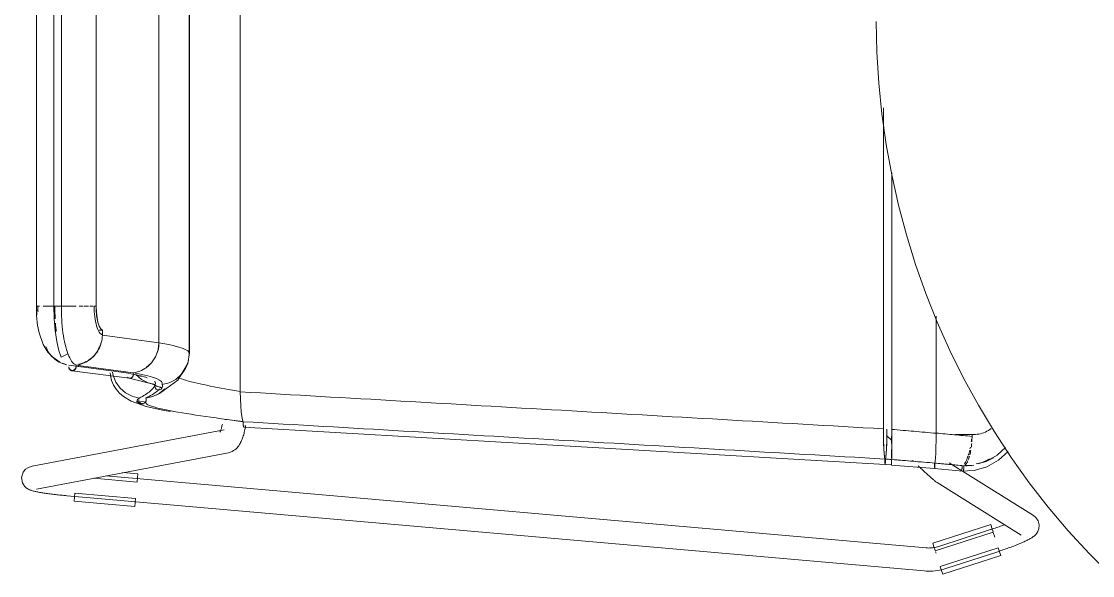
# Model space of a CAD drawing. Header units: millimetres. Extents: x 79795 to 317870, y -36033 to 97293.
# Drawn here: x 207955 to 208509, y 12019 to 12306 of the extents above; entities that cross this region are included whole.
import ezdxf

# ---------------------------------------------------------------- set-up
doc = ezdxf.new("R2010")
doc.units = ezdxf.units.MM
doc.header["$MEASUREMENT"] = 0
doc.layers.add('I-FURN', color=8, linetype='CONTINUOUS', lineweight=9)

msp = doc.modelspace()

# ---------------------------------------------------------------- linework, layer by layer
at = {"layer": 'I-FURN'}
for p, q in [((208068.3, 12497.27), (208068.3, 12113.87)), ((208068.3, 12113.87), (208068.3, 12497.27)), ((208041.8, 12477.97), (208041.8, 12133.18)), ((208041.8, 12133.18), (208041.8, 12477.97)), ((208026.2, 12471.93), (208026.2, 12139.22)), ((208026.2, 12139.22), (208026.2, 12471.93)), ((207962.83, 12453), (207962.83, 12158.15)), ((207971.87, 12453), (207971.87, 12158.15)), ((207975.83, 12158.15), (207975.83, 12453)), ((207993.67, 12453), (207993.67, 12158.15)), ((207993.73, 12158.15), (207993.73, 12453)), ((208041.95, 12133.72), (208041.95, 12438.52)), ((208397.34, 12305.57), (208397.66, 12289.58)), ((208397.66, 12289.58), (208398.62, 12273.61)), ((208398.62, 12273.61), (208400.21, 12257.69)), ((208401.03, 12260.89), (208401.03, 12094.62)), ((208401.03, 12094.62), (208401.03, 12260.89)), ((208400.21, 12257.69), (208402.45, 12241.85)), ((208402.45, 12241.85), (208405.31, 12226.11)), ((208405.31, 12226.11), (208408.8, 12210.49)), ((208405.35, 12227.19), (208405.35, 12094.36)), ((208405.35, 12094.36), (208405.35, 12227.19)), ((208408.8, 12210.49), (208412.91, 12195.03)), ((208412.91, 12195.03), (208417.64, 12179.75)), ((208417.64, 12179.75), (208422.98, 12164.66)), ((208422.98, 12164.66), (208428.91, 12149.81)), ((207962.83, 12158.15), (207962.94, 12153.12)), ((207962.83, 12158.15), (207963, 12158.15)), ((207964.32, 12158.15), (207962.85, 12158.15)), ((207968.93, 12158.15), (207966.35, 12158.15)), ((207969.09, 12158.15), (207972.11, 12158.15)), ((207972.11, 12158.15), (207969.1, 12158.15)), ((207971.87, 12158.15), (207971.96, 12151.61)), ((207971.87, 12158.15), (207971.94, 12158.15)), ((207975.72, 12158.15), (207971.87, 12158.15)), ((207971.94, 12158.15), (207972.14, 12158.15)), ((207972.14, 12158.15), (207972.44, 12158.15)), ((207972.44, 12158.15), (207972.83, 12158.15)), ((207972.83, 12158.15), (207973.28, 12158.15)), ((207973.28, 12158.15), (207973.78, 12158.15)), ((207973.78, 12158.15), (207974.27, 12158.15)), ((207974.27, 12158.15), (207974.75, 12158.15)), ((207974.75, 12158.15), (207975.17, 12158.15)), ((207975.17, 12158.15), (207975.5, 12158.15)), ((207975.5, 12158.15), (207975.72, 12158.15)), ((207975.8, 12158.15), (207979.61, 12158.15)), ((207979.62, 12158.15), (207975.8, 12158.15)), ((207983.37, 12158.15), (207979.81, 12158.15)), ((207986.84, 12158.15), (207985, 12158.15)), ((207989.82, 12158.15), (207987.36, 12158.15)), ((207992.15, 12158.15), (207990.41, 12158.15)), ((207993.84, 12155.11), (207993.73, 12158.15)), ((207994.16, 12152.26), (207993.84, 12155.11)), ((207962.94, 12153.12), (207963.45, 12148.3)), ((207963.45, 12148.3), (207964.24, 12144.26)), ((207971.96, 12151.61), (207972.45, 12145.48)), ((207994.67, 12149.77), (207994.16, 12152.26)), ((207995.34, 12147.78), (207994.67, 12149.77)), ((207996.13, 12146.43), (207995.34, 12147.78)), ((208428.32, 12092.42), (208428.32, 12152.97)), ((208428.32, 12152.97), (208428.32, 12092.42)), ((208428.91, 12149.81), (208435.44, 12135.2)), ((207964.24, 12144.26), (207966.37, 12138.21)), ((207972.45, 12145.48), (207973.3, 12139.86)), ((207995.33, 12145.79), (207996.99, 12145.79)), ((207995.33, 12145.79), (207996.97, 12145.79)), ((207996.99, 12145.79), (207996.13, 12146.43)), ((207996.92, 12143.08), (207996.99, 12145.79)), ((208026.2, 12139.22), (207996.92, 12143.08)), ((207966.37, 12138.21), (207968.76, 12134.33)), ((207973.3, 12139.86), (207974.39, 12135.17)), ((208025.72, 12135.45), (208026.2, 12139.22)), ((207968.76, 12134.33), (207971.05, 12131.86)), ((207971.05, 12131.86), (207974.95, 12129.18)), ((207974.39, 12135.17), (207975.56, 12131.72)), ((207975.56, 12131.72), (207979.1, 12133.48)), ((208022.33, 12128.79), (208024.41, 12131.9)), ((208024.41, 12131.9), (208025.72, 12135.45)), ((208041.95, 12133.72), (208041.15, 12128.68)), ((208041.8, 12133.18), (208041.32, 12129.39)), ((208041.33, 12129.39), (208041.8, 12133.18)), ((208435.44, 12135.2), (208442.54, 12120.86)), ((207974.95, 12129.18), (207975.15, 12129.08)), ((207979.58, 12127.54), (208009.27, 12123.69)), ((207983.11, 12127.08), (207985.55, 12126.76)), ((207983.12, 12127.51), (208012.82, 12123.67)), ((208019.59, 12126.3), (208022.33, 12128.79)), ((208041.08, 12128.53), (208035.97, 12119.88)), ((208039.95, 12125.82), (208037.78, 12122.69)), ((208037.79, 12122.68), (208039.96, 12125.82)), ((208041.15, 12128.68), (208039.78, 12125.51)), ((208041.32, 12129.39), (208039.95, 12125.82)), ((208039.96, 12125.82), (208041.33, 12129.39)), ((207981.14, 12124.7), (208010.92, 12120.84)), ((208000.92, 12123.57), (208001.07, 12122.15)), ((208001.07, 12122.15), (208001.73, 12119.65)), ((208002.59, 12122.3), (208002.21, 12124.04)), ((208002.21, 12124.04), (208002.58, 12122.29)), ((208002.58, 12122.29), (208003.98, 12118.78)), ((208014.79, 12122.44), (208008.49, 12123.82)), ((208009.85, 12121.37), (208010.24, 12121.08)), ((208010.24, 12121.08), (208010.68, 12120.89)), ((208010.68, 12120.89), (208011.15, 12120.83)), ((208010.84, 12120.86), (208022.45, 12117.89)), ((208011.15, 12120.83), (208011.62, 12120.89)), ((208011.62, 12120.89), (208012.06, 12121.08)), ((208012.06, 12121.08), (208012.44, 12121.38)), ((208012.44, 12121.38), (208012.74, 12121.76)), ((208012.74, 12121.76), (208012.94, 12122.21)), ((208012.82, 12123.67), (208013.67, 12123.8)), ((208012.94, 12122.21), (208013.02, 12122.7)), ((208013.02, 12122.7), (208012.98, 12123.2)), ((208014.32, 12122.68), (208017.19, 12120.18)), ((208017.22, 12121.68), (208014.79, 12122.44)), ((208017.19, 12120.18), (208020.59, 12118.42)), ((208034.91, 12120.18), (208031.52, 12118.43)), ((208031.52, 12118.42), (208034.92, 12120.18)), ((208037.78, 12122.69), (208034.91, 12120.18)), ((208034.92, 12120.18), (208037.79, 12122.68)), ((208442.54, 12120.86), (208450.21, 12106.82)), ((208001.73, 12119.65), (208002.75, 12117.28)), ((208002.75, 12117.28), (208004.13, 12115.08)), ((208003.98, 12118.78), (208006.15, 12115.7)), ((208004.13, 12115.08), (208005.81, 12113.11)), ((208006.15, 12115.7), (208008.98, 12113.22)), ((208020.59, 12118.42), (208024.3, 12117.53)), ((208022.45, 12117.89), (208027.78, 12115.72)), ((208024.02, 12116.85), (208027.91, 12116.02)), ((208024.1, 12116.57), (208024.14, 12117.06)), ((208024.14, 12117.06), (208024.1, 12116.56)), ((208024.18, 12116.07), (208024.1, 12116.57)), ((208024.1, 12116.56), (208024.18, 12116.07)), ((208024.14, 12117.06), (208024.3, 12117.53)), ((208024.3, 12117.53), (208024.14, 12117.06)), ((208024.39, 12115.62), (208024.18, 12116.07)), ((208024.18, 12116.07), (208024.38, 12115.62)), ((208024.38, 12115.62), (208024.7, 12115.24)), ((208024.7, 12115.24), (208024.39, 12115.62)), ((208025.1, 12114.95), (208024.7, 12115.24)), ((208024.7, 12115.24), (208025.1, 12114.94)), ((208025.56, 12114.76), (208025.1, 12114.95)), ((208025.1, 12114.94), (208025.56, 12114.75)), ((208026.05, 12114.69), (208025.56, 12114.76)), ((208025.56, 12114.75), (208026.05, 12114.69)), ((208026.54, 12114.76), (208026.05, 12114.69)), ((208026.05, 12114.69), (208026.54, 12114.75)), ((208029.19, 12115.35), (208026.36, 12112.96)), ((208026.36, 12112.94), (208029.19, 12115.35)), ((208035.97, 12119.88), (208026.43, 12112.9)), ((208027, 12114.95), (208026.54, 12114.76)), ((208026.54, 12114.75), (208027.01, 12114.94)), ((208027.41, 12115.24), (208027, 12114.95)), ((208027.01, 12114.94), (208027.41, 12115.24)), ((208027.72, 12115.62), (208027.41, 12115.24)), ((208027.41, 12115.24), (208027.72, 12115.62)), ((208027.92, 12116.07), (208027.72, 12115.62)), ((208027.72, 12115.62), (208027.93, 12116.07)), ((208027.8, 12117.53), (208027.97, 12117.06)), ((208027.81, 12117.53), (208031.52, 12118.42)), ((208027.97, 12117.06), (208027.81, 12117.53)), ((208028.01, 12116.57), (208027.92, 12116.07)), ((208027.93, 12116.07), (208028.01, 12116.56)), ((208027.97, 12117.06), (208028.01, 12116.57)), ((208028.01, 12116.56), (208027.97, 12117.06)), ((208005.81, 12113.11), (208007.78, 12111.37)), ((208007.78, 12111.37), (208011.89, 12108.86)), ((208008.98, 12113.22), (208012.3, 12111.48)), ((208012.3, 12111.48), (208015.93, 12110.57)), ((208015.01, 12109.66), (208014.69, 12108.5)), ((208015.72, 12109.6), (208015.8, 12109.11)), ((208015.8, 12109.11), (208015.73, 12109.6)), ((208015.77, 12110.1), (208015.93, 12110.57)), ((208015.93, 12110.57), (208015.77, 12110.1)), ((208016, 12108.66), (208015.8, 12109.11)), ((208015.8, 12109.11), (208015.99, 12108.65)), ((208019.51, 12109.06), (208019.3, 12108.61)), ((208019.3, 12108.6), (208019.51, 12109.05)), ((208023.03, 12111.31), (208019.42, 12110.52)), ((208019.42, 12110.52), (208023.03, 12111.3)), ((208019.42, 12110.52), (208019.57, 12110.05)), ((208019.57, 12110.05), (208019.42, 12110.52)), ((208019.6, 12109.55), (208019.51, 12109.06)), ((208019.51, 12109.05), (208019.6, 12109.55)), ((208019.57, 12110.05), (208019.6, 12109.55)), ((208019.6, 12109.55), (208019.57, 12110.05)), ((208026.35, 12112.96), (208023.03, 12111.31)), ((208023.03, 12111.3), (208026.36, 12112.94)), ((208026.43, 12112.9), (208024.68, 12112.01)), ((208068.3, 12113.87), (208068.36, 12110.11)), ((208068.36, 12110.1), (208068.3, 12113.8)), ((208068.36, 12110.11), (208068.51, 12106.57)), ((208068.51, 12106.57), (208068.36, 12110.04)), ((208011.89, 12108.86), (208019.52, 12106.19)), ((208014.69, 12108.5), (208018.54, 12108.69)), ((208015.99, 12108.65), (208016.3, 12108.26)), ((208016.3, 12108.27), (208016, 12108.66)), ((208016.7, 12107.97), (208016.3, 12108.27)), ((208016.3, 12108.26), (208016.7, 12107.96)), ((208017.15, 12107.77), (208016.7, 12107.97)), ((208016.7, 12107.96), (208017.15, 12107.77)), ((208017.63, 12107.7), (208017.15, 12107.77)), ((208017.15, 12107.77), (208017.63, 12107.69)), ((208018.12, 12107.76), (208017.63, 12107.7)), ((208017.63, 12107.69), (208018.12, 12107.75)), ((208018.58, 12107.94), (208018.12, 12107.76)), ((208018.12, 12107.75), (208018.58, 12107.94)), ((208018.98, 12108.23), (208018.58, 12107.94)), ((208018.58, 12107.94), (208018.98, 12108.23)), ((208019.3, 12108.61), (208018.98, 12108.23)), ((208018.98, 12108.23), (208019.3, 12108.6)), ((208019.52, 12106.19), (208028.04, 12104.3)), ((208028.04, 12104.3), (208032.1, 12103.57)), ((208068.51, 12106.57), (208068.75, 12103.47)), ((208068.75, 12103.47), (208068.51, 12106.52)), ((208068.75, 12103.47), (208069.06, 12100.97)), ((208069.06, 12100.97), (208068.75, 12103.44)), ((208450.21, 12106.82), (208458.43, 12093.1)), ((208069.06, 12100.97), (208069.43, 12099.23)), ((208069.43, 12099.23), (208069.06, 12100.96)), ((208069.43, 12099.23), (208069.83, 12098.32)), ((208069.83, 12098.32), (208069.43, 12099.23)), ((208069.83, 12098.32), (208069.81, 12097.85)), ((208069.81, 12097.85), (208069.83, 12098.32)), ((208069.81, 12097.85), (208069.81, 12097.36)), ((208069.81, 12097.35), (208069.81, 12097.85)), ((208059.94, 12094.06), (207960.65, 12075.24)), ((208057.71, 12092.84), (208057.72, 12092.86)), ((208057.72, 12092.86), (208057.77, 12092.93)), ((208057.77, 12092.93), (208057.81, 12093.02)), ((208057.81, 12093.02), (208057.89, 12093.17)), ((208057.89, 12093.17), (208057.97, 12093.37)), ((208057.97, 12093.37), (208058.07, 12093.6)), ((208058.07, 12093.6), (208058.17, 12093.87)), ((208058.17, 12093.87), (208058.28, 12094.17)), ((208058.28, 12094.17), (208058.39, 12094.51)), ((208058.39, 12094.51), (208058.49, 12094.87)), ((208058.49, 12094.87), (208058.6, 12095.27)), ((208058.6, 12095.27), (208058.71, 12095.69)), ((208058.71, 12095.69), (208058.81, 12096.14)), ((208058.81, 12096.14), (208058.91, 12096.61)), ((208058.91, 12096.61), (208059.01, 12097.1)), ((208069.81, 12097.36), (208069.82, 12096.86)), ((208069.81, 12096.86), (208069.81, 12097.35)), ((208069.84, 12096.41), (208069.81, 12096.86)), ((208069.82, 12096.86), (208069.84, 12096.41)), ((208069.84, 12096.41), (208069.87, 12096.02)), ((208069.87, 12096.02), (208069.84, 12096.41)), ((208069.87, 12096.02), (208069.91, 12095.73)), ((208069.91, 12095.72), (208069.87, 12096.02)), ((208070.02, 12095.46), (208070.07, 12095.52)), ((208070.07, 12095.52), (208070.02, 12095.46)), ((208401.93, 12076.17), (208070.02, 12095.46)), ((208070.12, 12095.71), (208070.16, 12096)), ((208070.17, 12095.99), (208070.12, 12095.7)), ((208070.16, 12096), (208070.2, 12096.38)), ((208070.2, 12096.37), (208070.17, 12095.99)), ((208070.21, 12092.22), (208070.37, 12092.86)), ((208070.37, 12092.86), (208070.52, 12093.52)), ((208070.52, 12093.52), (208070.67, 12094.19)), ((208070.67, 12094.19), (208070.8, 12094.87)), ((208070.8, 12094.87), (208070.93, 12095.56)), ((208070.93, 12095.56), (208071.04, 12096.27)), ((208401.03, 12094.62), (208401.06, 12090.84)), ((208402.79, 12090.83), (208402.82, 12094.51)), ((208405.35, 12094.36), (208405.35, 12090.57)), ((208405.35, 12090.57), (208405.35, 12094.36)), ((208428.29, 12088.65), (208428.32, 12092.42)), ((208458.43, 12093.1), (208467.2, 12079.72)), ((208067.86, 12086.44), (208068.18, 12086.98)), ((208068.18, 12086.98), (208068.47, 12087.51)), ((208068.47, 12087.51), (208068.75, 12088.07)), ((208068.75, 12088.07), (208069, 12088.63)), ((208069, 12088.63), (208069.23, 12089.2)), ((208069.23, 12089.2), (208069.45, 12089.78)), ((208069.45, 12089.78), (208069.66, 12090.37)), ((208069.66, 12090.37), (208069.85, 12090.97)), ((208069.85, 12090.97), (208070.04, 12091.59)), ((208070.04, 12091.59), (208070.21, 12092.22)), ((208401.06, 12090.84), (208401.14, 12087.27)), ((208401.14, 12087.27), (208401.26, 12084.14)), ((208402.59, 12084.16), (208402.71, 12087.28)), ((208402.67, 12091.13), (208405.34, 12088.56)), ((208402.71, 12087.28), (208402.79, 12090.83)), ((208405.23, 12087.01), (208405.22, 12090.57)), ((208405.22, 12090.57), (208405.23, 12087.01)), ((208405.34, 12087), (208405.33, 12083.87)), ((208405.33, 12083.87), (208405.34, 12087)), ((208405.35, 12090.57), (208405.34, 12087.01)), ((208405.34, 12087), (208405.35, 12090.57)), ((208428.29, 12088.56), (208428.21, 12085.05)), ((208428.22, 12085.12), (208428.29, 12088.56)), ((208428.32, 12092.3), (208428.29, 12088.65)), ((208438.36, 12091.71), (208448.11, 12091.71)), ((208446.87, 12091.76), (208446.87, 12090.72)), ((207962.88, 12063.45), (208062.17, 12082.27)), ((208062.17, 12082.27), (208063.16, 12082.52)), ((208063.16, 12082.52), (208064.05, 12082.89)), ((208064.05, 12082.89), (208064.84, 12083.33)), ((208064.84, 12083.33), (208065.53, 12083.81)), ((208065.53, 12083.81), (208066.13, 12084.32)), ((208066.13, 12084.32), (208066.65, 12084.84)), ((208066.65, 12084.84), (208067.1, 12085.37)), ((208067.1, 12085.37), (208067.5, 12085.9)), ((208067.5, 12085.9), (208067.86, 12086.44)), ((208401.26, 12084.14), (208401.42, 12081.64)), ((208401.42, 12081.64), (208401.62, 12079.89)), ((208402.24, 12079.91), (208402.43, 12081.66)), ((208402.43, 12081.66), (208402.59, 12084.16)), ((208405.25, 12081.39), (208405.24, 12083.89)), ((208405.24, 12083.88), (208405.25, 12081.38)), ((208405.26, 12079.64), (208405.25, 12081.39)), ((208405.25, 12081.38), (208405.26, 12079.63)), ((208405.32, 12081.37), (208405.31, 12079.62)), ((208405.31, 12079.62), (208405.32, 12081.37)), ((208405.33, 12083.87), (208405.32, 12081.37)), ((208405.32, 12081.37), (208405.33, 12083.87)), ((208427.95, 12079.54), (208428.1, 12082.02)), ((208428.1, 12081.98), (208427.95, 12079.54)), ((208428.1, 12082.02), (208428.22, 12085.12)), ((208428.21, 12085.05), (208428.1, 12082.02)), ((208459.94, 12081), (208464.16, 12085.03)), ((208460.52, 12078.32), (208465.52, 12082.92)), ((208401.62, 12079.89), (208401.83, 12079)), ((208401.83, 12079), (208401.82, 12078.53)), ((208401.82, 12078.53), (208401.82, 12078.04)), ((208401.82, 12078.04), (208401.82, 12077.55)), ((208401.82, 12077.55), (208401.83, 12077.1)), ((208401.83, 12077.1), (208401.85, 12076.72)), ((208401.85, 12076.72), (208401.87, 12076.42)), ((208401.87, 12076.42), (208401.9, 12076.23)), ((208401.9, 12076.23), (208401.93, 12076.17)), ((208401.93, 12076.17), (208401.95, 12076.24)), ((208401.93, 12076.16), (208405.29, 12075.9)), ((208401.95, 12076.24), (208401.98, 12076.43)), ((208401.98, 12076.43), (208402, 12076.72)), ((208402, 12076.72), (208402.02, 12077.1)), ((208402.02, 12077.1), (208402.03, 12077.56)), ((208402.03, 12079.01), (208402.24, 12079.91)), ((208402.04, 12078.54), (208402.03, 12079.01)), ((208402.03, 12077.56), (208402.04, 12078.05)), ((208402.04, 12078.05), (208402.04, 12078.54)), ((208405.28, 12078.27), (208405.28, 12078.74)), ((208405.28, 12078.74), (208405.28, 12078.27)), ((208405.28, 12077.77), (208405.28, 12078.27)), ((208405.28, 12078.27), (208405.28, 12077.77)), ((208405.28, 12077.28), (208405.28, 12077.77)), ((208405.28, 12077.77), (208405.28, 12077.28)), ((208405.28, 12076.83), (208405.28, 12077.28)), ((208405.28, 12077.28), (208405.28, 12076.83)), ((208405.28, 12076.45), (208405.28, 12076.83)), ((208405.28, 12076.83), (208405.28, 12076.44)), ((208405.28, 12076.15), (208405.28, 12076.45)), ((208405.28, 12076.44), (208405.28, 12076.15)), ((208405.28, 12075.97), (208405.28, 12076.15)), ((208405.28, 12076.15), (208405.28, 12075.96)), ((208405.29, 12075.9), (208405.28, 12075.97)), ((208405.28, 12075.96), (208405.29, 12075.89)), ((208405.31, 12079.62), (208405.29, 12078.73)), ((208405.29, 12078.73), (208405.31, 12079.62)), ((208405.29, 12078.73), (208405.29, 12078.26)), ((208405.29, 12078.26), (208405.29, 12078.73)), ((208405.29, 12078.26), (208405.29, 12077.77)), ((208405.29, 12077.76), (208405.29, 12078.26)), ((208405.29, 12077.77), (208405.29, 12077.28)), ((208405.29, 12077.27), (208405.29, 12077.76)), ((208405.29, 12077.28), (208405.29, 12076.83)), ((208405.29, 12076.82), (208405.29, 12077.27)), ((208405.29, 12076.83), (208405.29, 12076.44)), ((208405.29, 12076.44), (208405.29, 12076.82)), ((208405.29, 12076.44), (208405.29, 12076.15)), ((208405.29, 12076.15), (208405.29, 12076.44)), ((208405.29, 12076.15), (208405.29, 12075.96)), ((208405.29, 12075.96), (208405.29, 12076.15)), ((208405.29, 12075.96), (208405.29, 12075.9)), ((208405.29, 12075.89), (208405.29, 12075.96)), ((208427.49, 12074.07), (208405.29, 12075.89)), ((208416.53, 12077.8), (208416.02, 12078.28)), ((208427.39, 12076.43), (208427.38, 12075.93)), ((208427.38, 12075.94), (208427.39, 12076.43)), ((208427.39, 12075.45), (208427.38, 12075.94)), ((208427.38, 12075.93), (208427.39, 12075.44)), ((208427.39, 12076.43), (208427.39, 12076.91)), ((208427.39, 12076.9), (208427.39, 12076.43)), ((208427.58, 12076.92), (208427.77, 12077.81)), ((208427.77, 12077.8), (208427.58, 12076.92)), ((208427.59, 12076.45), (208427.58, 12076.92)), ((208427.58, 12076.92), (208427.59, 12076.45)), ((208427.59, 12075.95), (208427.59, 12076.45)), ((208427.59, 12076.45), (208427.59, 12075.95)), ((208427.59, 12075.46), (208427.59, 12075.95)), ((208427.59, 12075.95), (208427.59, 12075.46)), ((208427.77, 12077.81), (208427.95, 12079.54)), ((208427.95, 12079.52), (208427.77, 12077.81)), ((208441.57, 12072.95), (208435.12, 12076.99)), ((208454.11, 12077.63), (208459.94, 12081)), ((208454.51, 12074.93), (208460.52, 12078.32)), ((208467.2, 12079.72), (208476.5, 12066.7)), ((207955.89, 12072.1), (207955.05, 12069.35)), ((207955.89, 12072.1), (207957.21, 12073.68)), ((207957.21, 12073.68), (207958.29, 12074.43)), ((207958.29, 12074.43), (207959.09, 12074.8)), ((207959.09, 12074.8), (207959.71, 12075.02)), ((207959.71, 12075.02), (207960.23, 12075.15)), ((207960.23, 12075.15), (207960.65, 12075.24)), ((208423.1, 12032.98), (207998.75, 12070.26)), ((208015.23, 12071.31), (208007.34, 12072)), ((208015.23, 12071.31), (208015.05, 12069.27)), ((208419.5, 12074.98), (208419.02, 12075.44)), ((208419.98, 12074.54), (208419.5, 12074.98)), ((208420.45, 12074.1), (208419.98, 12074.54)), ((208420.91, 12073.66), (208420.45, 12074.1)), ((208421.36, 12073.24), (208420.91, 12073.66)), ((208421.81, 12072.83), (208421.36, 12073.24)), ((208422.24, 12072.42), (208421.81, 12072.83)), ((208422.67, 12072.03), (208422.24, 12072.42)), ((208423.08, 12071.65), (208422.67, 12072.03)), ((208423.48, 12071.28), (208423.08, 12071.65)), ((208423.87, 12070.93), (208423.48, 12071.28)), ((208424.25, 12070.58), (208423.87, 12070.93)), ((208424.62, 12070.26), (208424.25, 12070.58)), ((208424.97, 12069.94), (208424.62, 12070.26)), ((208427.4, 12074.99), (208427.39, 12075.45)), ((208427.39, 12075.44), (208427.4, 12074.99)), ((208427.42, 12074.61), (208427.44, 12074.32)), ((208427.44, 12074.32), (208427.42, 12074.61)), ((208427.44, 12074.32), (208427.46, 12074.13)), ((208427.46, 12074.13), (208427.44, 12074.32)), ((208427.46, 12074.13), (208427.49, 12074.07)), ((208427.49, 12074.07), (208427.46, 12074.13)), ((208427.51, 12074.14), (208427.49, 12074.07)), ((208427.49, 12074.07), (208427.51, 12074.13)), ((208441.98, 12072.64), (208427.49, 12074.07)), ((208427.51, 12074.13), (208427.54, 12074.32)), ((208427.54, 12074.32), (208427.56, 12074.62)), ((208427.56, 12074.62), (208427.54, 12074.33)), ((208427.57, 12075.01), (208427.56, 12074.62)), ((208427.56, 12074.62), (208427.57, 12075)), ((208427.57, 12075), (208427.59, 12075.46)), ((208427.59, 12075.46), (208427.57, 12075.01)), ((208441.08, 12072.77), (208447.99, 12073.05)), ((208478.71, 12049.68), (208441.94, 12072.71)), ((208447.99, 12073.05), (208454.51, 12074.93)), ((207955.05, 12069.35), (207955.54, 12066.59)), ((207955.54, 12066.59), (207956.58, 12064.94)), ((207956.58, 12064.94), (207957.49, 12064.08)), ((207992.38, 12069.05), (208014.86, 12067.08)), ((208015.05, 12069.27), (208014.87, 12067.2)), ((208425.3, 12069.64), (208424.97, 12069.94)), ((208425.63, 12069.35), (208425.3, 12069.64)), ((208425.93, 12069.08), (208425.63, 12069.35)), ((208426.23, 12068.82), (208425.93, 12069.08)), ((208426.51, 12068.58), (208426.23, 12068.82)), ((208426.77, 12068.35), (208426.51, 12068.58)), ((208427.03, 12068.13), (208426.77, 12068.35)), ((208427.27, 12067.93), (208427.03, 12068.13)), ((208427.5, 12067.74), (208427.27, 12067.93)), ((208427.72, 12067.56), (208427.5, 12067.74)), ((208427.94, 12067.39), (208427.72, 12067.56)), ((208428.17, 12067.22), (208427.94, 12067.39)), ((208428.43, 12067.03), (208428.17, 12067.22)), ((208428.75, 12066.82), (208428.43, 12067.03)), ((208428.75, 12066.82), (208472.34, 12039.51)), ((208476.5, 12066.7), (208486.31, 12054.06)), ((207957.49, 12064.08), (207958.19, 12063.61)), ((207958.19, 12063.61), (207958.75, 12063.3)), ((207958.75, 12063.3), (207959.22, 12063.09)), ((207959.22, 12063.09), (207959.65, 12062.92)), ((207959.65, 12062.92), (207960.06, 12062.78)), ((207960.06, 12062.78), (207960.45, 12062.65)), ((207960.45, 12062.65), (207960.85, 12062.54)), ((207960.85, 12062.54), (207961.25, 12062.43)), ((207961.25, 12062.43), (207961.66, 12062.32)), ((207961.66, 12062.32), (207962.09, 12062.22)), ((207962.09, 12062.22), (207962.53, 12062.13)), ((207962.53, 12062.13), (207962.99, 12062.03)), ((207962.99, 12062.03), (207963.47, 12061.93)), ((207963.47, 12061.93), (207963.97, 12061.84)), ((207963.97, 12061.84), (207964.48, 12061.74)), ((207964.48, 12061.74), (207965.01, 12061.65)), ((207965.01, 12061.65), (207965.57, 12061.56)), ((207965.57, 12061.56), (207966.13, 12061.47)), ((207966.13, 12061.47), (207966.72, 12061.37)), ((207966.72, 12061.37), (207967.32, 12061.28)), ((207967.32, 12061.28), (207967.94, 12061.19)), ((207967.94, 12061.19), (207968.58, 12061.1)), ((207968.58, 12061.1), (207969.23, 12061.01)), ((207969.23, 12061.01), (207969.89, 12060.93)), ((207969.89, 12060.93), (207970.56, 12060.84)), ((207970.56, 12060.84), (207971.25, 12060.75)), ((207971.25, 12060.75), (207971.95, 12060.67)), ((207971.95, 12060.67), (207972.66, 12060.59)), ((207972.66, 12060.59), (207973.38, 12060.5)), ((207973.38, 12060.5), (207974.1, 12060.42)), ((207974.1, 12060.42), (207974.84, 12060.35)), ((207974.84, 12060.35), (207975.58, 12060.27)), ((207975.58, 12060.27), (207976.32, 12060.2)), ((207976.32, 12060.2), (207977.07, 12060.12)), ((207977.07, 12060.12), (207977.82, 12060.05)), ((207977.82, 12060.05), (207978.57, 12059.99)), ((207978.57, 12059.99), (207978.73, 12059.97)), ((207978.73, 12059.97), (208422.05, 12021.03)), ((207982.34, 12057.16), (207982.52, 12059.2)), ((207982.52, 12059.2), (207982.7, 12061.27)), ((208014.12, 12058.63), (207982.71, 12061.39)), ((208013.75, 12054.4), (207982.34, 12057.16)), ((208013.93, 12056.44), (208013.75, 12054.4)), ((208014.11, 12058.51), (208013.93, 12056.44)), ((208486.31, 12054.06), (208496.61, 12041.82)), ((208479.83, 12048.79), (208478.71, 12049.68)), ((208479.83, 12048.79), (208481.06, 12047.06)), ((208456.52, 12045.15), (208426.52, 12035.46)), ((208456.48, 12042.43), (208429.66, 12033.72)), ((208456.81, 12042.54), (208456.48, 12042.43)), ((208456.52, 12045.15), (208457.15, 12043.2)), ((208457.5, 12042.77), (208456.81, 12042.54)), ((208457.15, 12043.2), (208457.79, 12041.23)), ((208458.19, 12043), (208457.5, 12042.77)), ((208458.87, 12043.23), (208458.19, 12043)), ((208459.55, 12043.47), (208458.87, 12043.23)), ((208460.22, 12043.7), (208459.55, 12043.47)), ((208460.89, 12043.94), (208460.22, 12043.7)), ((208461.55, 12044.17), (208460.89, 12043.94)), ((208462.19, 12044.41), (208461.55, 12044.17)), ((208462.83, 12044.64), (208462.19, 12044.41)), ((208463.45, 12044.88), (208462.83, 12044.64)), ((208481.47, 12042.85), (208480.95, 12041.47)), ((208481.06, 12047.06), (208481.64, 12044.83)), ((208481.64, 12044.83), (208481.47, 12042.85)), ((208427.82, 12031.42), (208457.83, 12041.11)), ((208458.66, 12038.53), (208457.86, 12041.01)), ((208475.72, 12037.09), (208475.27, 12036.86)), ((208476.16, 12037.31), (208475.72, 12037.09)), ((208476.59, 12037.54), (208476.16, 12037.31)), ((208477, 12037.77), (208476.59, 12037.54)), ((208477.4, 12038.01), (208477, 12037.77)), ((208477.79, 12038.25), (208477.4, 12038.01)), ((208478.18, 12038.51), (208477.79, 12038.25)), ((208478.57, 12038.79), (208478.18, 12038.51)), ((208478.97, 12039.1), (208478.57, 12038.79)), ((208479.4, 12039.47), (208478.97, 12039.1)), ((208479.86, 12039.93), (208479.4, 12039.47)), ((208480.38, 12040.56), (208479.86, 12039.93)), ((208480.95, 12041.47), (208480.38, 12040.56)), ((208496.61, 12041.82), (208507.4, 12030.01)), ((208423.12, 12032.97), (208423.1, 12032.98)), ((208423.78, 12032.93), (208423.12, 12032.97)), ((208424.45, 12032.91), (208423.78, 12032.93)), ((208425.11, 12032.92), (208424.45, 12032.91)), ((208425.77, 12032.96), (208425.11, 12032.92)), ((208426.43, 12033.02), (208425.77, 12032.96)), ((208427.09, 12033.11), (208426.43, 12033.02)), ((208427.15, 12033.51), (208426.52, 12035.46)), ((208427.74, 12033.22), (208427.09, 12033.11)), ((208427.79, 12031.54), (208427.15, 12033.51)), ((208428.38, 12033.36), (208427.74, 12033.22)), ((208429.03, 12033.53), (208428.38, 12033.36)), ((208429.66, 12033.72), (208429.03, 12033.53)), ((208460.44, 12033.04), (208430.43, 12023.35)), ((208460.47, 12032.92), (208461.11, 12030.95)), ((208461.38, 12031.42), (208460.64, 12031.17)), ((208462.12, 12031.66), (208461.38, 12031.42)), ((208462.85, 12031.91), (208462.12, 12031.66)), ((208463.58, 12032.16), (208462.85, 12031.91)), ((208464.3, 12032.41), (208463.58, 12032.16)), ((208465.02, 12032.67), (208464.3, 12032.41)), ((208465.72, 12032.92), (208465.02, 12032.67)), ((208466.42, 12033.18), (208465.72, 12032.92)), ((208467.11, 12033.43), (208466.42, 12033.18)), ((208467.79, 12033.69), (208467.11, 12033.43)), ((208468.45, 12033.94), (208467.79, 12033.69)), ((208469.11, 12034.19), (208468.45, 12033.94)), ((208469.75, 12034.45), (208469.11, 12034.19)), ((208470.37, 12034.7), (208469.75, 12034.45)), ((208470.98, 12034.94), (208470.37, 12034.7)), ((208471.58, 12035.19), (208470.98, 12034.94)), ((208472.16, 12035.44), (208471.58, 12035.19)), ((208472.72, 12035.68), (208472.16, 12035.44)), ((208473.26, 12035.92), (208472.72, 12035.68)), ((208473.79, 12036.16), (208473.26, 12035.92)), ((208474.3, 12036.39), (208473.79, 12036.16)), ((208474.79, 12036.63), (208474.3, 12036.39)), ((208475.27, 12036.86), (208474.79, 12036.63)), ((208428.23, 12030.16), (208427.96, 12031.01)), ((208461.74, 12029), (208431.73, 12019.31)), ((208433.37, 12022.31), (208460.18, 12031.02)), ((208460.64, 12031.17), (208460.18, 12031.02)), ((208461.11, 12030.95), (208461.74, 12029)), ((208507.4, 12030.01), (208518.65, 12018.63)), ((208422.05, 12021.02), (208423.19, 12020.95)), ((208423.19, 12020.95), (208424.33, 12020.91)), ((208424.33, 12020.91), (208425.47, 12020.93)), ((208425.47, 12020.93), (208426.61, 12020.99)), ((208426.61, 12020.99), (208427.75, 12021.09)), ((208427.75, 12021.09), (208428.88, 12021.24)), ((208428.88, 12021.24), (208430.01, 12021.44)), ((208430.01, 12021.44), (208431.13, 12021.68)), ((208431.1, 12021.26), (208430.47, 12023.23)), ((208431.73, 12019.31), (208431.1, 12021.26)), ((208431.13, 12021.68), (208432.23, 12021.97)), ((208432.23, 12021.97), (208433.32, 12022.29)), ((208433.32, 12022.29), (208433.37, 12022.31))]:
    msp.add_line(p, q, dxfattribs=at)
for centre, major_axis, ratio, start_param, end_param in [((207967.11, 12158.15), (0, -12.4), 0.287441, 4.712389, 4.932602), ((207978.58, 12158.15), (-15.75, 0), 0.000004, 2.669107, 2.851347), ((208011.13, 12139.35), (0, 15.78), 0.955139, 3.737469, 4.704147), ((208011.13, 12139.35), (0, 15.78), 0.955139, 3.495799, 3.737346), ((208011.15, 12122.79), (0, 1.96), 0.955139, 2.379629, 4.923331), ((208011.13, 12139.35), (0, 15.78), 0.955139, 3.254129, 3.495629)]:
    msp.add_ellipse(centre, major_axis=major_axis, ratio=ratio, start_param=start_param, end_param=end_param, dxfattribs=at)
for points in [[(207963.11, 12153.55), (207962.98, 12155.02), (207962.92, 12156.57), (207962.92, 12158.15)], [(207972.51, 12151.55), (207972.4, 12153.73), (207972.36, 12155.93), (207972.4, 12158.15)], [(207996.91, 12143.33), (207996.35, 12143.45), (207995.25, 12144.4), (207993.86, 12147.72), (207992.9, 12152.52), (207992.64, 12156.25), (207992.61, 12158.15)], [(207993.68, 12157.31), (207993.74, 12154.53), (207994.1, 12151.99), (207994.62, 12149.77)], [(207973.08, 12144.99), (207972.9, 12146.41), (207972.73, 12147.86), (207972.62, 12149.33)], [(207983.12, 12127.51), (207984.36, 12127.66), (207986.74, 12128.24), (207990.08, 12130.01), (207992.92, 12132.54), (207995.11, 12135.68), (207996.52, 12139.28), (207996.88, 12141.78), (207996.92, 12143.08)], [(207996.36, 12139.49), (207996.03, 12138.28), (207995.54, 12137.14), (207994.98, 12135.99)], [(207983.13, 12127.72), (207982.4, 12128.07), (207981, 12129.38), (207979.73, 12131.85), (207979.16, 12133.31)], [(207994.97, 12135.97), (207993.77, 12133.73), (207992.15, 12131.49), (207990, 12130.35)], [(208041.8, 12133.18), (208041.9, 12133.36), (208041.95, 12133.54), (208041.95, 12133.72)], [(207978.25, 12127.98), (207977.57, 12128.14), (207976.89, 12128.34), (207976.23, 12128.59)], [(207988.63, 12129.5), (207987.37, 12128.8), (207986.01, 12128.4), (207984.63, 12128.06)], [(208020.15, 12121.07), (208018.25, 12121.73), (208015.45, 12122.38), (208012.4, 12123.04)], [(208024.3, 12117.53), (208024.59, 12118.08), (208024.45, 12118.62), (208023.88, 12119.17)], [(208234.54, 12104.21), (208179.08, 12107.4), (208123.66, 12110.6), (208068.3, 12113.8)], [(208401.03, 12094.62), (208345.51, 12097.82), (208289.98, 12101.01), (208234.54, 12104.21)], [(208069.71, 12098.35), (208066.62, 12098.74), (208063.5, 12099.13), (208060.42, 12099.53)], [(208069.83, 12098.32), (208125.07, 12095.1), (208235.66, 12088.66), (208346.42, 12082.22), (208401.83, 12079)], [(208416.84, 12093.33), (208413.01, 12093.67), (208409.18, 12094.01), (208405.35, 12094.36)], [(208428.32, 12092.3), (208424.5, 12092.64), (208420.67, 12092.98), (208416.84, 12093.33)], [(208446.87, 12090.72), (208443.84, 12090.98), (208437.7, 12091.52), (208431.45, 12092.11), (208428.32, 12092.42)], [(208446.45, 12087.88), (208446.52, 12088.35), (208446.57, 12088.83), (208446.62, 12089.3)], [(208446.7, 12087), (208446.65, 12086.39), (208446.59, 12085.79), (208446.51, 12085.2)], [(208446.87, 12090.72), (208446.86, 12089.77), (208446.83, 12088.84), (208446.77, 12087.94)], [(208448.39, 12091.71), (208447.88, 12091.7), (208447.37, 12091.72), (208446.87, 12091.76)], [(208444.95, 12080.93), (208445.2, 12081.74), (208445.43, 12082.61), (208445.65, 12083.53)], [(208446.27, 12083.51), (208446.12, 12082.67), (208445.96, 12081.86), (208445.77, 12081.13)], [(208445.8, 12084.19), (208445.87, 12084.52), (208445.95, 12084.86), (208446.02, 12085.2)], [(208405.29, 12078.73), (208404.72, 12078.78), (208403.56, 12078.87), (208402.4, 12078.96), (208401.83, 12079)], [(208402.03, 12079.01), (208402.04, 12078.42), (208402.04, 12076.91), (208401.96, 12076.17), (208401.93, 12076.16)], [(208405.28, 12078.74), (208404.74, 12078.79), (208403.65, 12078.88), (208402.57, 12078.97), (208402.03, 12079.01)], [(208405.29, 12078.73), (208409.01, 12078.43), (208416.45, 12077.83), (208423.87, 12077.22), (208427.58, 12076.92)], [(208442.53, 12075.48), (208440.09, 12075.72), (208435.14, 12076.2), (208430.1, 12076.68), (208427.58, 12076.92)], [(208434.48, 12076.2), (208432.19, 12076.43), (208429.89, 12076.66), (208427.58, 12076.89)], [(208444.7, 12078.03), (208444.38, 12077.34), (208443.68, 12076.19), (208442.93, 12075.63), (208442.53, 12075.48)], [(208447.82, 12075.83), (208446.4, 12075.61), (208444.96, 12075.57), (208443.51, 12075.57)], [(208443.55, 12075.52), (208444.39, 12075.55), (208445.22, 12075.6), (208446.05, 12075.7)], [(208445.59, 12080.46), (208445.38, 12079.73), (208445.15, 12079.09), (208444.9, 12078.5)], [(208441.23, 12072.83), (208441.28, 12072.87), (208441.37, 12072.99), (208441.5, 12073.29), (208441.62, 12073.67), (208441.71, 12074.13), (208441.78, 12074.62), (208441.81, 12075.12), (208441.81, 12075.43), (208441.8, 12075.58)]]:
    msp.add_open_spline(points, degree=3, dxfattribs=at)
for points, knots in [([(207979.1, 12133.48), (207978.55, 12134.9), (207977.56, 12138.23), (207976.46, 12144.29), (207975.83, 12151.15), (207975.76, 12155.8), (207975.8, 12158.15)], [0.3397465, 0.3397465, 0.3397465, 0.3397465, 0.5, 0.6666667, 0.8333333, 0.9999948, 0.9999948, 0.9999948, 0.9999948]), ([(207967.67, 12137.28), (207967.86, 12136.76), (207968.43, 12135.42), (207969.17, 12134.16), (207969.7, 12133.44)], [0.260519, 0.260519, 0.260519, 0.260519, 0.3333333, 0.4544474, 0.4544474, 0.4544474, 0.4544474]), ([(208041.95, 12133.72), (208041.95, 12134.55), (208039.57, 12136.38), (208031.93, 12138.21), (208026.2, 12139.22)], [0.0892847, 0.0892847, 0.0892847, 0.0892847, 0.5, 1, 1, 1, 1]), ([(207970.32, 12132.64), (207971.12, 12131.7), (207972.93, 12130.02), (207975.75, 12128.43), (207977.66, 12127.96), (207978.4, 12127.8)], [0.5, 0.5, 0.5, 0.5, 0.6666667, 0.8333333, 0.9365189, 0.9365189, 0.9365189, 0.9365189]), ([(207979.54, 12126.66), (207979.53, 12126.52), (207979.55, 12126.3), (207979.62, 12126), (207979.72, 12125.74), (207979.9, 12125.42), (207980.19, 12125.1), (207980.55, 12124.87), (207980.9, 12124.73), (207981.21, 12124.68), (207981.48, 12124.68), (207981.75, 12124.71), (207982, 12124.79), (207982.25, 12124.9), (207982.56, 12125.09), (207982.88, 12125.41), (207983.12, 12125.81), (207983.24, 12126.17), (207983.28, 12126.43), (207983.3, 12126.59), (207983.31, 12126.66)], [0.1111111, 0.1111111, 0.1111111, 0.1111111, 0.1666667, 0.1944444, 0.2222222, 0.2777778, 0.3333333, 0.3888889, 0.4444444, 0.4791667, 0.5138889, 0.5486111, 0.5833333, 0.6180556, 0.6527778, 0.7222222, 0.7916667, 0.8263889, 0.8611111, 0.8888889, 0.8888889, 0.8888889, 0.8888889]), ([(207983.21, 12126.26), (207983.17, 12126.15), (207983.08, 12125.91), (207982.8, 12125.5), (207982.25, 12125.05), (207981.38, 12124.79), (207980.6, 12125.02), (207980.09, 12125.42), (207979.79, 12125.8), (207979.6, 12126.26), (207979.56, 12126.59), (207979.55, 12126.75)], [-0.8125, -0.8125, -0.8125, -0.8125, -0.765625, -0.71875, -0.625, -0.5, -0.375, -0.3125, -0.25, -0.1875, -0.125, -0.125, -0.125, -0.125]), ([(208027.8, 12117.53), (208028.36, 12118.56), (208026.45, 12120.53), (208018.88, 12122.51), (208013.95, 12123.46)], [0, 0, 0, 0, 0.5, 0.9653779, 0.9653779, 0.9653779, 0.9653779]), ([(208068.3, 12113.87), (208062.91, 12114.85), (208052.13, 12116.79), (208041.42, 12119.23), (208037.18, 12120.69), (208036.03, 12121.17)], [0, 0, 0, 0, 0.25, 0.5, 0.625, 0.625, 0.625, 0.625]), ([(208015.93, 12110.57), (208018.33, 12111.73), (208021.76, 12113.82), (208023.55, 12115.92), (208024.02, 12116.85)], [0, 0, 0, 0, 0.5, 0.9025383, 0.9025383, 0.9025383, 0.9025383]), ([(208019.42, 12110.52), (208021.83, 12111.69), (208024.48, 12113.32), (208026.15, 12114.94), (208026.55, 12115.4)], [0, 0, 0, 0, 0.5, 0.6963068, 0.6963068, 0.6963068, 0.6963068]), ([(208018.14, 12106.8), (208017.51, 12107.03), (208014.6, 12108.29), (208014.38, 12109.55), (208015.93, 12110.57)], [0.6929173, 0.6929173, 0.6929173, 0.6929173, 0.75, 1, 1, 1, 1]), ([(208069.72, 12098.34), (208062.2, 12099.35), (208046.97, 12101.38), (208028.87, 12104.42), (208019.65, 12106.86), (208019.29, 12108.28), (208019.32, 12108.69)], [0.0012529, 0.0012529, 0.0012529, 0.0012529, 0.25, 0.5, 0.75, 0.8499411, 0.8499411, 0.8499411, 0.8499411]), ([(208401.83, 12079), (208401.68, 12079.28), (208401.47, 12080.67), (208401.25, 12084.03), (208401.13, 12087.19), (208401.05, 12090.8), (208401.03, 12093.35), (208401.03, 12094.62)], [-1, -1, -1, -1, -0.666667, -0.5, -0.333333, -0.166667, 0, 0, 0, 0]), ([(208402.82, 12094.51), (208402.82, 12092), (208402.76, 12088.23), (208402.6, 12084.04), (208402.38, 12080.69), (208402.17, 12079.3), (208402.03, 12079.01)], [-0.996036, -0.996036, -0.996036, -0.996036, -0.6666667, -0.5, -0.3333333, 0, 0, 0, 0]), ([(208456.76, 12094.87), (208455.86, 12094.11), (208452.86, 12092.18), (208449.25, 12091.55), (208446.87, 12091.76)], [0.5, 0.5, 0.5, 0.5, 0.6666667, 1, 1, 1, 1]), ([(208401.93, 12076.16), (208401.91, 12076.17), (208401.88, 12076.3), (208401.85, 12076.7), (208401.83, 12077.08), (208401.82, 12077.54), (208401.81, 12078.03), (208401.82, 12078.54), (208401.82, 12078.85), (208401.83, 12079)], [-0.498493, -0.498493, -0.498493, -0.498493, -0.375, -0.3125, -0.25, -0.1875, -0.125, -0.0625, 0, 0, 0, 0]), ([(208406.08, 12078.67), (208409.5, 12078.39), (208414.57, 12077.97), (208419.64, 12077.55), (208421.28, 12077.41)], [0.0361728, 0.0361728, 0.0361728, 0.0361728, 0.5, 0.7233886, 0.7233886, 0.7233886, 0.7233886]), ([(208442.89, 12076.49), (208443.25, 12076.95), (208443.93, 12078.07), (208444.53, 12079.7), (208444.79, 12080.52)], [-0.8333333, -0.8333333, -0.8333333, -0.8333333, -0.6666667, -0.52533, -0.52533, -0.52533, -0.52533]), ([(208458, 12079.69), (208457.1, 12079.12), (208454.28, 12077.45), (208451.18, 12076.84), (208449.04, 12076.56)], [0.591443, 0.591443, 0.591443, 0.591443, 0.6666667, 0.8236682, 0.8236682, 0.8236682, 0.8236682]), ([(208450.14, 12076.56), (208451.49, 12076.95), (208453.44, 12077.68), (208455.27, 12078.69), (208455.85, 12079.04)], [0.2297626, 0.2297626, 0.2297626, 0.2297626, 0.3333333, 0.3824546, 0.3824546, 0.3824546, 0.3824546]), ([(208442.53, 12075.48), (208442.55, 12075.34), (208442.59, 12075.05), (208442.6, 12074.63), (208442.59, 12074.26), (208442.57, 12073.96), (208442.54, 12073.7), (208442.49, 12073.44), (208442.42, 12073.22), (208442.36, 12073.03), (208442.26, 12072.83), (208442.17, 12072.73), (208442.13, 12072.69)], [0, 0, 0, 0, 0.0555556, 0.1111111, 0.1666667, 0.1944444, 0.2222222, 0.2777778, 0.3055556, 0.3333333, 0.3888889, 0.4444444, 0.4444444, 0.4444444, 0.4444444])]:
    msp.add_open_spline(points, degree=3, knots=knots, dxfattribs=at)

doc.saveas('drawing.dxf')
